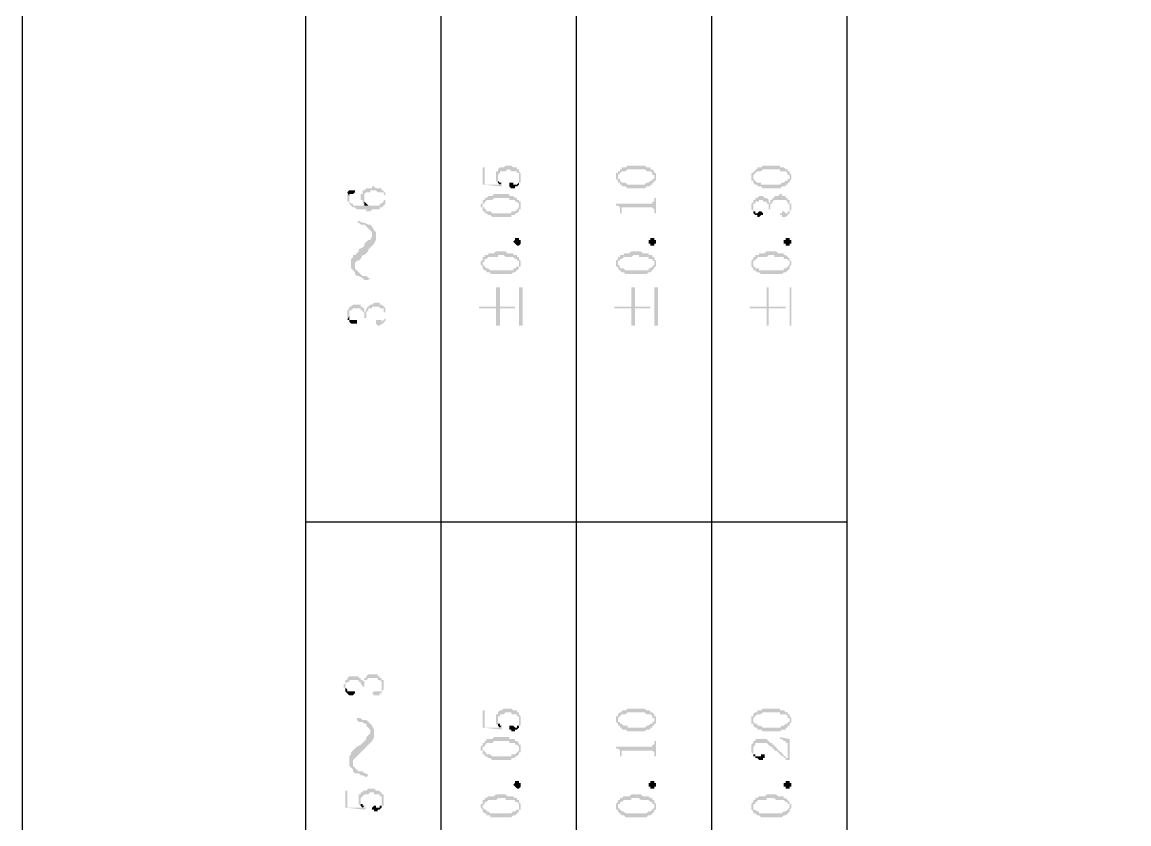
# Model space of a CAD drawing. Header units: inches. Extents: x 3613 to 8393, y -2205 to -794.
# Drawn here: x 7484.47 to 7510.67, y -1140.13 to -1121.14 of the extents above; entities that cross this region are included whole.
import ezdxf

# ---------------------------------------------------------------- set-up
doc = ezdxf.new("R2010")
doc.units = ezdxf.units.IN
doc.header["$MEASUREMENT"] = 0

msp = doc.modelspace()

# ---------------------------------------------------------------- hatches: boundary and pattern name
at = {"transparency": 33554559}
for points in [[(7495.373, -1124.582), (7495.373, -1124.988), (7495.824, -1125.033), (7495.824, -1124.988), (7495.824, -1124.943), (7495.779, -1124.988), (7495.418, -1124.988), (7495.418, -1124.582)], [(7495.688, -1124.762), (7495.688, -1124.852), (7495.688, -1124.898), (7495.688, -1124.898), (7495.734, -1124.943), (7495.734, -1124.807), (7495.734, -1124.762), (7495.734, -1124.762), (7495.779, -1124.717), (7495.779, -1124.672), (7495.914, -1124.672), (7495.959, -1124.627), (7496.004, -1124.627), (7496.05, -1124.672), (7496.185, -1124.672), (7496.185, -1124.717), (7496.23, -1124.717), (7496.23, -1124.762), (7496.23, -1124.807), (7496.23, -1124.943), (7496.275, -1124.943), (7496.275, -1124.898), (7496.275, -1124.807), (7496.275, -1124.762), (7496.275, -1124.717), (7496.23, -1124.672), (7496.23, -1124.627), (7496.185, -1124.627), (7496.185, -1124.582), (7496.095, -1124.582), (7496.05, -1124.537), (7495.914, -1124.537), (7495.869, -1124.582), (7495.779, -1124.582), (7495.734, -1124.627), (7495.734, -1124.672), (7495.688, -1124.672), (7495.688, -1124.717)], [(7498.532, -1124.807), (7498.532, -1124.852), (7498.532, -1124.852), (7498.577, -1124.898), (7498.577, -1124.943), (7498.577, -1124.807), (7498.577, -1124.762), (7498.577, -1124.762), (7498.622, -1124.717), (7498.622, -1124.717), (7498.667, -1124.672), (7498.757, -1124.672), (7498.803, -1124.627), (7499.209, -1124.627), (7499.254, -1124.672), (7499.344, -1124.672), (7499.389, -1124.717), (7499.389, -1124.762), (7499.434, -1124.762), (7499.434, -1124.807), (7499.434, -1124.672), (7499.434, -1124.672), (7499.389, -1124.627), (7499.344, -1124.627), (7499.344, -1124.582), (7499.254, -1124.582), (7499.209, -1124.537), (7498.803, -1124.537), (7498.757, -1124.582), (7498.667, -1124.582), (7498.667, -1124.627), (7498.622, -1124.627), (7498.622, -1124.672), (7498.577, -1124.672), (7498.577, -1124.717), (7498.532, -1124.717), (7498.532, -1124.762), (7498.532, -1124.762)], [(7501.736, -1124.807), (7501.736, -1124.852), (7501.736, -1124.898), (7501.781, -1124.898), (7501.781, -1124.943), (7501.781, -1124.807), (7501.781, -1124.762), (7501.781, -1124.762), (7501.826, -1124.717), (7501.826, -1124.717), (7501.872, -1124.672), (7501.962, -1124.672), (7502.007, -1124.627), (7502.413, -1124.627), (7502.413, -1124.672), (7502.549, -1124.672), (7502.594, -1124.717), (7502.594, -1124.762), (7502.639, -1124.762), (7502.639, -1124.807), (7502.639, -1124.672), (7502.594, -1124.672), (7502.594, -1124.627), (7502.549, -1124.627), (7502.503, -1124.582), (7502.413, -1124.582), (7502.413, -1124.537), (7502.007, -1124.537), (7501.962, -1124.582), (7501.872, -1124.582), (7501.872, -1124.627), (7501.826, -1124.627), (7501.826, -1124.672), (7501.781, -1124.672), (7501.781, -1124.717), (7501.736, -1124.717), (7501.736, -1124.762), (7501.736, -1124.762)], [(7495.734, -1124.943), (7495.734, -1124.943), (7495.779, -1124.988), (7495.779, -1124.988), (7495.824, -1124.943), (7495.779, -1124.943), (7495.734, -1124.898), (7495.734, -1124.852), (7495.734, -1124.807)], [(7496.004, -1124.988), (7496.004, -1125.033), (7496.004, -1125.033), (7496.05, -1125.078), (7496.14, -1125.078), (7496.14, -1125.033), (7496.185, -1125.033), (7496.23, -1124.988), (7496.23, -1124.807), (7496.23, -1124.898), (7496.23, -1124.943), (7496.23, -1124.943), (7496.185, -1124.988), (7496.095, -1124.988), (7496.095, -1124.943), (7496.004, -1124.943)], [(7498.577, -1124.943), (7498.622, -1124.943), (7498.622, -1124.988), (7498.667, -1124.988), (7498.667, -1125.033), (7498.757, -1125.033), (7498.803, -1125.078), (7499.209, -1125.078), (7499.254, -1125.033), (7499.344, -1125.033), (7499.344, -1124.988), (7499.389, -1124.988), (7499.389, -1124.943), (7499.434, -1124.943), (7499.434, -1124.898), (7499.48, -1124.898), (7499.48, -1124.852), (7499.48, -1124.807), (7499.48, -1124.762), (7499.48, -1124.717), (7499.434, -1124.717), (7499.434, -1124.672), (7499.434, -1124.807), (7499.434, -1124.852), (7499.389, -1124.852), (7499.389, -1124.898), (7499.344, -1124.898), (7499.299, -1124.943), (7499.254, -1124.943), (7499.209, -1124.988), (7498.803, -1124.988), (7498.757, -1124.943), (7498.667, -1124.943), (7498.622, -1124.898), (7498.622, -1124.852), (7498.577, -1124.852), (7498.577, -1124.807), (7498.577, -1124.807)], [(7501.781, -1124.943), (7501.781, -1124.943), (7501.826, -1124.988), (7501.872, -1124.988), (7501.872, -1125.033), (7501.962, -1125.033), (7502.007, -1125.078), (7502.413, -1125.078), (7502.458, -1125.033), (7502.549, -1125.033), (7502.549, -1124.988), (7502.594, -1124.988), (7502.594, -1124.943), (7502.639, -1124.943), (7502.639, -1124.898), (7502.639, -1124.898), (7502.684, -1124.852), (7502.684, -1124.807), (7502.684, -1124.762), (7502.684, -1124.762), (7502.639, -1124.717), (7502.639, -1124.672), (7502.639, -1124.807), (7502.639, -1124.852), (7502.594, -1124.852), (7502.594, -1124.898), (7502.549, -1124.898), (7502.503, -1124.943), (7502.458, -1124.943), (7502.413, -1124.988), (7501.962, -1124.988), (7501.962, -1124.943), (7501.872, -1124.943), (7501.826, -1124.898), (7501.826, -1124.898), (7501.781, -1124.852), (7501.781, -1124.807), (7501.781, -1124.807)], [(7492.168, -1125.168), (7492.213, -1125.259), (7492.213, -1125.214), (7492.304, -1125.214), (7492.349, -1125.168), (7492.349, -1125.123), (7492.213, -1125.123)], [(7492.168, -1125.259), (7492.168, -1125.304), (7492.168, -1125.349), (7492.168, -1125.394), (7492.213, -1125.394), (7492.213, -1125.439), (7492.213, -1125.439), (7492.258, -1125.484), (7492.258, -1125.484), (7492.304, -1125.529), (7492.349, -1125.529), (7492.394, -1125.575), (7492.619, -1125.575), (7492.619, -1125.62), (7492.71, -1125.62), (7492.755, -1125.575), (7492.935, -1125.575), (7492.935, -1125.529), (7492.981, -1125.529), (7493.026, -1125.484), (7493.026, -1125.484), (7493.071, -1125.439), (7493.071, -1125.304), (7493.071, -1125.349), (7493.026, -1125.349), (7493.026, -1125.394), (7493.026, -1125.394), (7492.981, -1125.439), (7492.935, -1125.439), (7492.935, -1125.484), (7492.304, -1125.484), (7492.304, -1125.439), (7492.258, -1125.439), (7492.213, -1125.394), (7492.213, -1125.349), (7492.213, -1125.259), (7492.168, -1125.168)], [(7492.484, -1125.304), (7492.484, -1125.349), (7492.529, -1125.349), (7492.529, -1125.394), (7492.529, -1125.439), (7492.574, -1125.439), (7492.574, -1125.259), (7492.574, -1125.214), (7492.574, -1125.214), (7492.619, -1125.168), (7492.71, -1125.168), (7492.71, -1125.123), (7492.845, -1125.123), (7492.89, -1125.168), (7493.026, -1125.168), (7493.026, -1125.214), (7493.026, -1125.214), (7493.071, -1125.259), (7493.071, -1125.439), (7493.071, -1125.394), (7493.071, -1125.349), (7493.071, -1125.304), (7493.071, -1125.259), (7493.071, -1125.214), (7493.071, -1125.168), (7493.026, -1125.168), (7493.026, -1125.123), (7492.981, -1125.123), (7492.981, -1125.078), (7492.845, -1125.078), (7492.8, -1125.033), (7492.755, -1125.033), (7492.755, -1125.078), (7492.619, -1125.078), (7492.574, -1125.123), (7492.529, -1125.123), (7492.529, -1125.168), (7492.529, -1125.214), (7492.484, -1125.214), (7492.484, -1125.259)], [(7492.574, -1125.439), (7492.574, -1125.484), (7492.665, -1125.484), (7492.619, -1125.439), (7492.619, -1125.439), (7492.574, -1125.394), (7492.574, -1125.304), (7492.574, -1125.304)], [(7495.327, -1125.484), (7495.327, -1125.529), (7495.373, -1125.529), (7495.373, -1125.575), (7495.373, -1125.62), (7495.373, -1125.484), (7495.373, -1125.439), (7495.418, -1125.439), (7495.418, -1125.394), (7495.463, -1125.394), (7495.463, -1125.349), (7495.598, -1125.349), (7495.643, -1125.304), (7496.004, -1125.304), (7496.004, -1125.349), (7496.14, -1125.349), (7496.14, -1125.394), (7496.185, -1125.394), (7496.23, -1125.439), (7496.23, -1125.484), (7496.23, -1125.349), (7496.185, -1125.349), (7496.185, -1125.304), (7496.14, -1125.304), (7496.095, -1125.259), (7496.004, -1125.259), (7496.004, -1125.214), (7495.643, -1125.214), (7495.598, -1125.259), (7495.508, -1125.259), (7495.463, -1125.304), (7495.418, -1125.304), (7495.418, -1125.349), (7495.373, -1125.349), (7495.373, -1125.394), (7495.373, -1125.439), (7495.327, -1125.439)], [(7495.373, -1125.62), (7495.418, -1125.62), (7495.418, -1125.665), (7495.463, -1125.665), (7495.508, -1125.71), (7495.553, -1125.71), (7495.598, -1125.755), (7496.05, -1125.755), (7496.05, -1125.71), (7496.14, -1125.71), (7496.14, -1125.665), (7496.185, -1125.665), (7496.23, -1125.62), (7496.23, -1125.575), (7496.275, -1125.575), (7496.275, -1125.529), (7496.275, -1125.484), (7496.275, -1125.439), (7496.275, -1125.394), (7496.23, -1125.394), (7496.23, -1125.349), (7496.23, -1125.529), (7496.23, -1125.529), (7496.185, -1125.575), (7496.185, -1125.575), (7496.14, -1125.62), (7496.05, -1125.62), (7496.05, -1125.665), (7495.598, -1125.665), (7495.553, -1125.62), (7495.463, -1125.62), (7495.463, -1125.575), (7495.418, -1125.575), (7495.418, -1125.529), (7495.373, -1125.529), (7495.373, -1125.484)], [(7498.532, -1125.439), (7498.532, -1125.484), (7498.577, -1125.484), (7498.622, -1125.529), (7498.622, -1125.62), (7498.622, -1125.665), (7498.667, -1125.665), (7498.667, -1125.575), (7498.667, -1125.529), (7499.389, -1125.529), (7499.434, -1125.575), (7499.434, -1125.665), (7499.48, -1125.665), (7499.48, -1125.304), (7499.434, -1125.304), (7499.434, -1125.349), (7499.434, -1125.394), (7499.389, -1125.394), (7499.389, -1125.439), (7499.344, -1125.439)], [(7501.736, -1125.484), (7501.736, -1125.529), (7501.736, -1125.575), (7501.736, -1125.575), (7501.781, -1125.62), (7501.781, -1125.529), (7501.781, -1125.484), (7501.781, -1125.439), (7501.826, -1125.439), (7501.826, -1125.394), (7501.917, -1125.394), (7501.917, -1125.349), (7502.007, -1125.349), (7502.007, -1125.394), (7502.097, -1125.394), (7502.097, -1125.439), (7502.142, -1125.439), (7502.142, -1125.529), (7502.142, -1125.575), (7502.187, -1125.575), (7502.187, -1125.529), (7502.187, -1125.439), (7502.233, -1125.439), (7502.233, -1125.394), (7502.233, -1125.394), (7502.278, -1125.349), (7502.549, -1125.349), (7502.594, -1125.394), (7502.594, -1125.439), (7502.639, -1125.439), (7502.639, -1125.484), (7502.639, -1125.529), (7502.639, -1125.349), (7502.594, -1125.349), (7502.594, -1125.304), (7502.549, -1125.304), (7502.549, -1125.259), (7502.458, -1125.259), (7502.458, -1125.214), (7502.413, -1125.214), (7502.368, -1125.259), (7502.278, -1125.259), (7502.278, -1125.304), (7502.233, -1125.304), (7502.233, -1125.349), (7502.187, -1125.349), (7502.187, -1125.394), (7502.187, -1125.439), (7502.142, -1125.394), (7502.142, -1125.349), (7502.142, -1125.349), (7502.097, -1125.304), (7502.052, -1125.304), (7502.007, -1125.259), (7501.917, -1125.259), (7501.872, -1125.304), (7501.826, -1125.304), (7501.826, -1125.349), (7501.781, -1125.349), (7501.781, -1125.394), (7501.781, -1125.394), (7501.736, -1125.439)], [(7502.413, -1125.71), (7502.458, -1125.71), (7502.458, -1125.755), (7502.549, -1125.755), (7502.594, -1125.71), (7502.594, -1125.71), (7502.639, -1125.665), (7502.639, -1125.62), (7502.639, -1125.62), (7502.684, -1125.575), (7502.684, -1125.529), (7502.684, -1125.484), (7502.684, -1125.439), (7502.639, -1125.439), (7502.639, -1125.349), (7502.639, -1125.529), (7502.639, -1125.575), (7502.639, -1125.62), (7502.594, -1125.62), (7502.594, -1125.665), (7502.549, -1125.665), (7502.503, -1125.62), (7502.458, -1125.62), (7502.458, -1125.665), (7502.413, -1125.665)], [(7501.781, -1125.62), (7501.781, -1125.665), (7501.781, -1125.665), (7501.826, -1125.71), (7501.872, -1125.71), (7501.872, -1125.755), (7501.917, -1125.755), (7501.962, -1125.71), (7502.007, -1125.71), (7502.007, -1125.665), (7502.007, -1125.665), (7501.962, -1125.62), (7501.917, -1125.62), (7501.872, -1125.665), (7501.826, -1125.665), (7501.826, -1125.62), (7501.781, -1125.62), (7501.781, -1125.529), (7501.781, -1125.529)], [(7492.394, -1125.891), (7492.439, -1125.891), (7492.484, -1125.936), (7492.574, -1125.936), (7492.619, -1125.981), (7492.665, -1126.026), (7492.665, -1126.026), (7492.71, -1126.071), (7492.755, -1126.116), (7492.755, -1126.432), (7492.755, -1126.432), (7492.8, -1126.387), (7492.845, -1126.297), (7492.845, -1126.116), (7492.8, -1126.071), (7492.755, -1125.981), (7492.755, -1125.981), (7492.71, -1125.936), (7492.665, -1125.936), (7492.574, -1125.891), (7492.529, -1125.891), (7492.439, -1125.845)], [(7492.258, -1126.883), (7492.258, -1126.974), (7492.304, -1127.019), (7492.349, -1127.064), (7492.349, -1126.838), (7492.394, -1126.793), (7492.439, -1126.793), (7492.484, -1126.748), (7492.529, -1126.658), (7492.574, -1126.658), (7492.619, -1126.613), (7492.665, -1126.568), (7492.665, -1126.522), (7492.71, -1126.477), (7492.755, -1126.432), (7492.755, -1126.161), (7492.755, -1126.206), (7492.71, -1126.297), (7492.665, -1126.297), (7492.619, -1126.342), (7492.574, -1126.387), (7492.574, -1126.432), (7492.529, -1126.477), (7492.439, -1126.522), (7492.439, -1126.568), (7492.394, -1126.613), (7492.349, -1126.658), (7492.304, -1126.658), (7492.304, -1126.703), (7492.258, -1126.748), (7492.258, -1126.838)], [(7496.275, -1126.342), (7496.275, -1126.387), (7496.275, -1126.387), (7496.23, -1126.432), (7496.185, -1126.432), (7496.14, -1126.387), (7496.14, -1126.387), (7496.095, -1126.342), (7496.095, -1126.342), (7496.14, -1126.297), (7496.14, -1126.252), (7496.23, -1126.252), (7496.23, -1126.297), (7496.275, -1126.297), (7496.275, -1126.342)], [(7499.48, -1126.342), (7499.48, -1126.387), (7499.434, -1126.387), (7499.434, -1126.432), (7499.344, -1126.432), (7499.344, -1126.387), (7499.299, -1126.387), (7499.299, -1126.342), (7499.299, -1126.297), (7499.344, -1126.297), (7499.344, -1126.252), (7499.434, -1126.252), (7499.434, -1126.297), (7499.48, -1126.297), (7499.48, -1126.342)], [(7502.684, -1126.342), (7502.684, -1126.387), (7502.639, -1126.387), (7502.639, -1126.432), (7502.549, -1126.432), (7502.549, -1126.387), (7502.503, -1126.387), (7502.503, -1126.342), (7502.503, -1126.297), (7502.549, -1126.297), (7502.549, -1126.252), (7502.639, -1126.252), (7502.639, -1126.297), (7502.684, -1126.297), (7502.684, -1126.342)], [(7495.327, -1126.838), (7495.327, -1126.883), (7495.327, -1126.883), (7495.373, -1126.929), (7495.373, -1126.974), (7495.373, -1126.838), (7495.373, -1126.838), (7495.418, -1126.793), (7495.418, -1126.748), (7495.463, -1126.748), (7495.508, -1126.703), (7495.734, -1126.703), (7495.734, -1126.658), (7495.869, -1126.658), (7495.914, -1126.703), (7496.095, -1126.703), (7496.14, -1126.748), (7496.185, -1126.748), (7496.185, -1126.793), (7496.23, -1126.793), (7496.23, -1126.838), (7496.23, -1126.703), (7496.185, -1126.703), (7496.185, -1126.658), (7496.095, -1126.658), (7496.095, -1126.613), (7495.959, -1126.613), (7495.914, -1126.568), (7495.688, -1126.568), (7495.643, -1126.613), (7495.508, -1126.613), (7495.508, -1126.658), (7495.418, -1126.658), (7495.418, -1126.703), (7495.373, -1126.703), (7495.373, -1126.748), (7495.373, -1126.793), (7495.327, -1126.793)], [(7495.373, -1126.974), (7495.418, -1127.019), (7495.463, -1127.019), (7495.463, -1127.064), (7495.553, -1127.064), (7495.553, -1127.109), (7496.05, -1127.109), (7496.095, -1127.064), (7496.14, -1127.064), (7496.185, -1127.019), (7496.185, -1127.019), (7496.23, -1126.974), (7496.23, -1126.929), (7496.275, -1126.929), (7496.275, -1126.883), (7496.275, -1126.838), (7496.275, -1126.793), (7496.275, -1126.793), (7496.23, -1126.748), (7496.23, -1126.883), (7496.23, -1126.929), (7496.185, -1126.929), (7496.14, -1126.974), (7496.095, -1126.974), (7496.095, -1127.019), (7495.553, -1127.019), (7495.508, -1126.974), (7495.463, -1126.974), (7495.418, -1126.929), (7495.418, -1126.929), (7495.373, -1126.883), (7495.373, -1126.838)], [(7498.532, -1126.838), (7498.532, -1126.883), (7498.532, -1126.929), (7498.577, -1126.929), (7498.577, -1126.974), (7498.577, -1126.838), (7498.577, -1126.793), (7498.622, -1126.793), (7498.622, -1126.748), (7498.667, -1126.748), (7498.712, -1126.703), (7498.893, -1126.703), (7498.938, -1126.658), (7499.073, -1126.658), (7499.073, -1126.703), (7499.299, -1126.703), (7499.299, -1126.748), (7499.389, -1126.748), (7499.389, -1126.793), (7499.434, -1126.793), (7499.434, -1126.838), (7499.434, -1126.703), (7499.389, -1126.703), (7499.389, -1126.658), (7499.299, -1126.658), (7499.299, -1126.613), (7499.164, -1126.613), (7499.118, -1126.568), (7498.893, -1126.568), (7498.848, -1126.613), (7498.712, -1126.613), (7498.712, -1126.658), (7498.622, -1126.658), (7498.622, -1126.703), (7498.577, -1126.703), (7498.577, -1126.748), (7498.577, -1126.748), (7498.532, -1126.793)], [(7498.577, -1126.974), (7498.622, -1127.019), (7498.622, -1127.019), (7498.667, -1127.064), (7498.712, -1127.064), (7498.757, -1127.109), (7499.254, -1127.109), (7499.299, -1127.064), (7499.344, -1127.064), (7499.389, -1127.019), (7499.389, -1127.019), (7499.434, -1126.974), (7499.434, -1126.929), (7499.48, -1126.929), (7499.48, -1126.883), (7499.48, -1126.838), (7499.48, -1126.793), (7499.48, -1126.793), (7499.434, -1126.748), (7499.434, -1126.883), (7499.434, -1126.883), (7499.389, -1126.929), (7499.389, -1126.929), (7499.344, -1126.974), (7499.299, -1126.974), (7499.299, -1127.019), (7498.757, -1127.019), (7498.712, -1126.974), (7498.622, -1126.974), (7498.622, -1126.929), (7498.622, -1126.929), (7498.577, -1126.883), (7498.577, -1126.838)], [(7501.736, -1126.838), (7501.736, -1126.883), (7501.736, -1126.929), (7501.736, -1126.929), (7501.781, -1126.974), (7501.781, -1126.838), (7501.781, -1126.793), (7501.826, -1126.793), (7501.826, -1126.748), (7501.872, -1126.748), (7501.872, -1126.703), (7502.097, -1126.703), (7502.142, -1126.658), (7502.278, -1126.658), (7502.278, -1126.703), (7502.503, -1126.703), (7502.503, -1126.748), (7502.594, -1126.748), (7502.594, -1126.793), (7502.639, -1126.793), (7502.639, -1126.838), (7502.639, -1126.748), (7502.594, -1126.703), (7502.594, -1126.703), (7502.549, -1126.658), (7502.503, -1126.658), (7502.503, -1126.613), (7502.368, -1126.613), (7502.323, -1126.568), (7502.097, -1126.568), (7502.052, -1126.613), (7501.917, -1126.613), (7501.917, -1126.658), (7501.826, -1126.658), (7501.826, -1126.703), (7501.781, -1126.703), (7501.781, -1126.748), (7501.781, -1126.748), (7501.736, -1126.793)], [(7501.781, -1126.974), (7501.781, -1127.019), (7501.826, -1127.019), (7501.872, -1127.064), (7501.917, -1127.064), (7501.962, -1127.109), (7502.458, -1127.109), (7502.503, -1127.064), (7502.549, -1127.064), (7502.594, -1127.019), (7502.594, -1127.019), (7502.639, -1126.974), (7502.639, -1126.929), (7502.639, -1126.929), (7502.684, -1126.883), (7502.684, -1126.838), (7502.684, -1126.793), (7502.639, -1126.793), (7502.639, -1126.748), (7502.639, -1126.883), (7502.639, -1126.883), (7502.594, -1126.929), (7502.594, -1126.929), (7502.549, -1126.974), (7502.503, -1126.974), (7502.503, -1127.019), (7501.917, -1127.019), (7501.917, -1126.974), (7501.826, -1126.974), (7501.826, -1126.929), (7501.781, -1126.929), (7501.781, -1126.883), (7501.781, -1126.838)], [(7492.349, -1127.064), (7492.349, -1127.109), (7492.394, -1127.154), (7492.439, -1127.154), (7492.529, -1127.199), (7492.574, -1127.244), (7492.665, -1127.244), (7492.71, -1127.199), (7492.665, -1127.199), (7492.619, -1127.154), (7492.529, -1127.154), (7492.484, -1127.109), (7492.439, -1127.064), (7492.439, -1127.064), (7492.394, -1127.019), (7492.349, -1126.974), (7492.349, -1126.929)], [(7495.282, -1127.876), (7495.282, -1127.921), (7495.688, -1127.921), (7495.688, -1128.328), (7495.779, -1128.328), (7495.779, -1127.921), (7496.14, -1127.921), (7496.14, -1127.876), (7495.779, -1127.876), (7495.779, -1127.425), (7495.688, -1127.425), (7495.688, -1127.876)], [(7496.32, -1128.328), (7496.32, -1127.425), (7496.23, -1127.425), (7496.23, -1128.328)], [(7498.487, -1127.876), (7498.487, -1127.921), (7498.893, -1127.921), (7498.893, -1128.328), (7498.983, -1128.328), (7498.983, -1127.921), (7499.344, -1127.921), (7499.344, -1127.876), (7498.983, -1127.876), (7498.983, -1127.425), (7498.893, -1127.425), (7498.893, -1127.876)], [(7499.525, -1128.328), (7499.525, -1127.425), (7499.434, -1127.425), (7499.434, -1128.328)], [(7501.691, -1127.876), (7501.691, -1127.921), (7502.097, -1127.921), (7502.097, -1128.328), (7502.142, -1128.328), (7502.142, -1127.921), (7502.549, -1127.921), (7502.549, -1127.876), (7502.142, -1127.876), (7502.142, -1127.425), (7502.097, -1127.425), (7502.097, -1127.876)], [(7502.684, -1128.328), (7502.684, -1127.425), (7502.639, -1127.425), (7502.639, -1128.328)], [(7492.168, -1128.057), (7492.168, -1128.147), (7492.168, -1128.192), (7492.213, -1128.102), (7492.213, -1128.057), (7492.213, -1128.012), (7492.213, -1127.967), (7492.258, -1127.967), (7492.304, -1127.921), (7492.484, -1127.921), (7492.484, -1127.967), (7492.529, -1127.967), (7492.529, -1128.012), (7492.574, -1128.012), (7492.574, -1128.057), (7492.574, -1128.147), (7492.619, -1128.147), (7492.619, -1128.057), (7492.619, -1128.012), (7492.619, -1128.012), (7492.665, -1127.967), (7492.665, -1127.921), (7492.755, -1127.921), (7492.755, -1127.876), (7492.935, -1127.876), (7492.935, -1127.921), (7493.026, -1127.921), (7493.026, -1127.967), (7493.026, -1128.012), (7493.071, -1128.012), (7493.071, -1128.102), (7493.071, -1127.921), (7493.071, -1127.921), (7493.026, -1127.876), (7493.026, -1127.876), (7492.981, -1127.831), (7492.935, -1127.831), (7492.935, -1127.786), (7492.8, -1127.786), (7492.755, -1127.831), (7492.71, -1127.831), (7492.665, -1127.876), (7492.665, -1127.876), (7492.619, -1127.921), (7492.619, -1127.967), (7492.574, -1128.012), (7492.574, -1127.967), (7492.574, -1127.921), (7492.529, -1127.921), (7492.529, -1127.876), (7492.484, -1127.876), (7492.484, -1127.831), (7492.304, -1127.831), (7492.258, -1127.876), (7492.213, -1127.876), (7492.213, -1127.921), (7492.213, -1127.921), (7492.168, -1127.967)], [(7492.845, -1128.237), (7492.845, -1128.283), (7492.845, -1128.283), (7492.89, -1128.328), (7492.935, -1128.328), (7492.981, -1128.283), (7493.026, -1128.283), (7493.026, -1128.237), (7493.071, -1128.237), (7493.071, -1128.192), (7493.071, -1128.147), (7493.071, -1128.057), (7493.071, -1128.012), (7493.071, -1127.967), (7493.071, -1127.921), (7493.071, -1128.102), (7493.071, -1128.147), (7493.026, -1128.192), (7493.026, -1128.192), (7492.981, -1128.237), (7492.981, -1128.192), (7492.845, -1128.192)], [(7492.168, -1128.192), (7492.213, -1128.192), (7492.213, -1128.237), (7492.213, -1128.237), (7492.258, -1128.283), (7492.394, -1128.283), (7492.394, -1128.237), (7492.394, -1128.192), (7492.213, -1128.192), (7492.213, -1128.147), (7492.213, -1128.102), (7492.213, -1128.102)], [(7492.078, -1136.858), (7492.078, -1136.903), (7492.123, -1136.903), (7492.123, -1136.948), (7492.123, -1136.858), (7492.123, -1136.813), (7492.168, -1136.767), (7492.213, -1136.767), (7492.213, -1136.722), (7492.439, -1136.722), (7492.439, -1136.767), (7492.484, -1136.767), (7492.484, -1136.813), (7492.484, -1136.813), (7492.529, -1136.858), (7492.529, -1136.903), (7492.529, -1136.903), (7492.574, -1136.858), (7492.574, -1136.813), (7492.574, -1136.767), (7492.574, -1136.722), (7492.619, -1136.722), (7492.665, -1136.677), (7492.89, -1136.677), (7492.89, -1136.722), (7492.935, -1136.722), (7492.981, -1136.767), (7492.981, -1136.858), (7492.981, -1136.677), (7492.935, -1136.677), (7492.935, -1136.632), (7492.89, -1136.632), (7492.89, -1136.587), (7492.665, -1136.587), (7492.619, -1136.632), (7492.619, -1136.677), (7492.574, -1136.677), (7492.574, -1136.722), (7492.574, -1136.722), (7492.529, -1136.767), (7492.529, -1136.722), (7492.484, -1136.722), (7492.484, -1136.677), (7492.439, -1136.677), (7492.439, -1136.632), (7492.213, -1136.632), (7492.168, -1136.677), (7492.168, -1136.722), (7492.123, -1136.722), (7492.123, -1136.767), (7492.123, -1136.813), (7492.078, -1136.813)], [(7492.123, -1136.948), (7492.123, -1136.993), (7492.123, -1136.993), (7492.168, -1137.038), (7492.168, -1137.038), (7492.213, -1137.083), (7492.304, -1137.083), (7492.349, -1137.038), (7492.349, -1136.993), (7492.168, -1136.993), (7492.168, -1136.948), (7492.168, -1136.948), (7492.123, -1136.903), (7492.123, -1136.858)], [(7492.755, -1137.038), (7492.755, -1137.038), (7492.8, -1137.083), (7492.935, -1137.083), (7492.935, -1137.038), (7492.981, -1137.038), (7492.981, -1136.993), (7493.026, -1136.948), (7493.026, -1136.903), (7493.026, -1136.858), (7493.026, -1136.767), (7493.026, -1136.722), (7492.981, -1136.722), (7492.981, -1136.903), (7492.981, -1136.948), (7492.981, -1136.993), (7492.8, -1136.993)], [(7495.373, -1137.444), (7495.373, -1137.851), (7495.824, -1137.896), (7495.824, -1137.851), (7495.824, -1137.805), (7495.779, -1137.851), (7495.418, -1137.851), (7495.418, -1137.444)], [(7495.688, -1137.625), (7495.688, -1137.715), (7495.688, -1137.76), (7495.688, -1137.76), (7495.734, -1137.805), (7495.734, -1137.67), (7495.734, -1137.58), (7495.779, -1137.58), (7495.779, -1137.535), (7495.869, -1137.535), (7495.914, -1137.489), (7496.05, -1137.489), (7496.05, -1137.535), (7496.185, -1137.535), (7496.185, -1137.58), (7496.23, -1137.58), (7496.23, -1137.625), (7496.23, -1137.67), (7496.23, -1137.805), (7496.275, -1137.805), (7496.275, -1137.76), (7496.275, -1137.67), (7496.275, -1137.625), (7496.275, -1137.58), (7496.23, -1137.535), (7496.23, -1137.489), (7496.185, -1137.489), (7496.185, -1137.444), (7496.095, -1137.444), (7496.05, -1137.399), (7495.869, -1137.399), (7495.824, -1137.444), (7495.779, -1137.444), (7495.734, -1137.489), (7495.734, -1137.535), (7495.688, -1137.535), (7495.688, -1137.58)], [(7498.532, -1137.67), (7498.532, -1137.715), (7498.532, -1137.715), (7498.577, -1137.76), (7498.577, -1137.805), (7498.577, -1137.67), (7498.577, -1137.625), (7498.577, -1137.625), (7498.622, -1137.58), (7498.622, -1137.58), (7498.667, -1137.535), (7498.757, -1137.535), (7498.803, -1137.489), (7499.209, -1137.489), (7499.254, -1137.535), (7499.344, -1137.535), (7499.389, -1137.58), (7499.389, -1137.625), (7499.434, -1137.625), (7499.434, -1137.67), (7499.434, -1137.535), (7499.434, -1137.535), (7499.389, -1137.489), (7499.344, -1137.489), (7499.344, -1137.444), (7499.254, -1137.444), (7499.209, -1137.399), (7498.803, -1137.399), (7498.757, -1137.444), (7498.667, -1137.444), (7498.667, -1137.489), (7498.622, -1137.489), (7498.577, -1137.535), (7498.577, -1137.58), (7498.532, -1137.58), (7498.532, -1137.625), (7498.532, -1137.625)], [(7501.736, -1137.67), (7501.736, -1137.715), (7501.736, -1137.76), (7501.781, -1137.76), (7501.781, -1137.805), (7501.781, -1137.67), (7501.781, -1137.625), (7501.781, -1137.625), (7501.826, -1137.58), (7501.826, -1137.58), (7501.872, -1137.535), (7501.962, -1137.535), (7502.007, -1137.489), (7502.413, -1137.489), (7502.413, -1137.535), (7502.549, -1137.535), (7502.594, -1137.58), (7502.594, -1137.625), (7502.639, -1137.625), (7502.639, -1137.67), (7502.639, -1137.535), (7502.594, -1137.535), (7502.594, -1137.489), (7502.549, -1137.489), (7502.503, -1137.444), (7502.413, -1137.444), (7502.413, -1137.399), (7502.007, -1137.399), (7501.962, -1137.444), (7501.872, -1137.444), (7501.872, -1137.489), (7501.826, -1137.489), (7501.781, -1137.535), (7501.781, -1137.58), (7501.736, -1137.58), (7501.736, -1137.625), (7501.736, -1137.625)], [(7492.394, -1137.67), (7492.394, -1137.67), (7492.439, -1137.715), (7492.529, -1137.715), (7492.574, -1137.76), (7492.619, -1137.76), (7492.619, -1137.805), (7492.665, -1137.851), (7492.71, -1137.896), (7492.71, -1138.212), (7492.71, -1138.212), (7492.755, -1138.166), (7492.8, -1138.076), (7492.8, -1137.896), (7492.755, -1137.805), (7492.71, -1137.76), (7492.71, -1137.76), (7492.665, -1137.715), (7492.619, -1137.67), (7492.529, -1137.67), (7492.484, -1137.625), (7492.394, -1137.625)], [(7495.734, -1137.805), (7495.734, -1137.805), (7495.779, -1137.851), (7495.779, -1137.851), (7495.824, -1137.805), (7495.779, -1137.805), (7495.779, -1137.76), (7495.734, -1137.76), (7495.734, -1137.715), (7495.734, -1137.67)], [(7496.004, -1137.851), (7496.004, -1137.896), (7496.05, -1137.896), (7496.05, -1137.941), (7496.14, -1137.941), (7496.14, -1137.896), (7496.185, -1137.896), (7496.23, -1137.851), (7496.23, -1137.67), (7496.23, -1137.76), (7496.23, -1137.805), (7496.185, -1137.805), (7496.185, -1137.851), (7496.14, -1137.851), (7496.095, -1137.805), (7496.004, -1137.805)], [(7498.577, -1137.805), (7498.622, -1137.805), (7498.622, -1137.851), (7498.667, -1137.851), (7498.667, -1137.896), (7498.757, -1137.896), (7498.803, -1137.941), (7499.209, -1137.941), (7499.254, -1137.896), (7499.344, -1137.896), (7499.344, -1137.851), (7499.389, -1137.851), (7499.389, -1137.805), (7499.434, -1137.805), (7499.434, -1137.76), (7499.48, -1137.76), (7499.48, -1137.715), (7499.48, -1137.67), (7499.48, -1137.625), (7499.48, -1137.58), (7499.434, -1137.58), (7499.434, -1137.535), (7499.434, -1137.67), (7499.434, -1137.715), (7499.389, -1137.715), (7499.389, -1137.76), (7499.344, -1137.76), (7499.299, -1137.805), (7499.254, -1137.805), (7499.209, -1137.851), (7498.803, -1137.851), (7498.803, -1137.805), (7498.712, -1137.805), (7498.667, -1137.76), (7498.622, -1137.76), (7498.622, -1137.715), (7498.577, -1137.715), (7498.577, -1137.67), (7498.577, -1137.67)], [(7501.781, -1137.805), (7501.781, -1137.805), (7501.826, -1137.851), (7501.872, -1137.851), (7501.872, -1137.896), (7501.962, -1137.896), (7502.007, -1137.941), (7502.413, -1137.941), (7502.458, -1137.896), (7502.549, -1137.896), (7502.549, -1137.851), (7502.594, -1137.851), (7502.594, -1137.805), (7502.639, -1137.805), (7502.639, -1137.76), (7502.639, -1137.76), (7502.684, -1137.715), (7502.684, -1137.67), (7502.684, -1137.625), (7502.684, -1137.625), (7502.639, -1137.58), (7502.639, -1137.535), (7502.639, -1137.67), (7502.639, -1137.715), (7502.594, -1137.715), (7502.594, -1137.76), (7502.549, -1137.76), (7502.503, -1137.805), (7502.458, -1137.805), (7502.413, -1137.851), (7502.007, -1137.851), (7501.962, -1137.805), (7501.872, -1137.805), (7501.872, -1137.76), (7501.826, -1137.76), (7501.781, -1137.715), (7501.781, -1137.67), (7501.781, -1137.67)], [(7492.213, -1138.663), (7492.213, -1138.753), (7492.258, -1138.798), (7492.304, -1138.843), (7492.304, -1138.618), (7492.349, -1138.573), (7492.394, -1138.528), (7492.439, -1138.482), (7492.484, -1138.437), (7492.529, -1138.392), (7492.574, -1138.347), (7492.619, -1138.302), (7492.619, -1138.302), (7492.665, -1138.257), (7492.71, -1138.212), (7492.71, -1137.941), (7492.71, -1137.986), (7492.665, -1138.031), (7492.619, -1138.076), (7492.619, -1138.121), (7492.574, -1138.166), (7492.529, -1138.212), (7492.484, -1138.257), (7492.394, -1138.302), (7492.394, -1138.302), (7492.349, -1138.347), (7492.304, -1138.392), (7492.258, -1138.437), (7492.258, -1138.482), (7492.213, -1138.528), (7492.213, -1138.573)], [(7495.327, -1138.347), (7495.327, -1138.392), (7495.373, -1138.392), (7495.373, -1138.437), (7495.373, -1138.482), (7495.373, -1138.347), (7495.373, -1138.302), (7495.418, -1138.302), (7495.418, -1138.257), (7495.463, -1138.257), (7495.463, -1138.212), (7495.598, -1138.212), (7495.643, -1138.166), (7496.004, -1138.166), (7496.004, -1138.212), (7496.14, -1138.212), (7496.14, -1138.257), (7496.185, -1138.257), (7496.23, -1138.302), (7496.23, -1138.347), (7496.23, -1138.212), (7496.23, -1138.212), (7496.185, -1138.166), (7496.14, -1138.166), (7496.14, -1138.121), (7496.004, -1138.121), (7496.004, -1138.076), (7495.643, -1138.076), (7495.598, -1138.121), (7495.463, -1138.121), (7495.463, -1138.166), (7495.418, -1138.166), (7495.418, -1138.212), (7495.373, -1138.212), (7495.373, -1138.257), (7495.373, -1138.257), (7495.327, -1138.302)], [(7495.373, -1138.482), (7495.418, -1138.482), (7495.418, -1138.528), (7495.463, -1138.528), (7495.508, -1138.573), (7495.553, -1138.573), (7495.598, -1138.618), (7496.05, -1138.618), (7496.05, -1138.573), (7496.14, -1138.573), (7496.14, -1138.528), (7496.185, -1138.528), (7496.23, -1138.482), (7496.23, -1138.437), (7496.275, -1138.437), (7496.275, -1138.392), (7496.275, -1138.347), (7496.275, -1138.302), (7496.275, -1138.257), (7496.23, -1138.257), (7496.23, -1138.212), (7496.23, -1138.347), (7496.23, -1138.392), (7496.23, -1138.392), (7496.185, -1138.437), (7496.185, -1138.437), (7496.14, -1138.482), (7496.05, -1138.482), (7496.05, -1138.528), (7495.598, -1138.528), (7495.553, -1138.482), (7495.463, -1138.482), (7495.463, -1138.437), (7495.418, -1138.437), (7495.418, -1138.392), (7495.373, -1138.392), (7495.373, -1138.347)], [(7498.532, -1138.302), (7498.532, -1138.347), (7498.577, -1138.347), (7498.622, -1138.392), (7498.622, -1138.437), (7498.622, -1138.528), (7498.667, -1138.528), (7498.667, -1138.437), (7498.667, -1138.392), (7499.389, -1138.392), (7499.434, -1138.437), (7499.434, -1138.528), (7499.48, -1138.528), (7499.48, -1138.166), (7499.434, -1138.166), (7499.434, -1138.212), (7499.434, -1138.257), (7499.389, -1138.257), (7499.389, -1138.302), (7499.344, -1138.302)], [(7501.736, -1138.347), (7501.736, -1138.392), (7501.736, -1138.437), (7501.736, -1138.437), (7501.781, -1138.482), (7501.781, -1138.347), (7501.781, -1138.302), (7501.781, -1138.302), (7501.826, -1138.257), (7501.826, -1138.212), (7502.097, -1138.212), (7502.142, -1138.257), (7502.142, -1138.257), (7502.187, -1138.302), (7502.233, -1138.302), (7502.233, -1138.347), (7502.278, -1138.347), (7502.278, -1138.392), (7502.323, -1138.392), (7502.368, -1138.437), (7502.368, -1138.437), (7502.413, -1138.482), (7502.413, -1138.482), (7502.458, -1138.528), (7502.503, -1138.528), (7502.503, -1138.573), (7502.549, -1138.573), (7502.549, -1138.618), (7502.594, -1138.618), (7502.594, -1138.573), (7502.549, -1138.573), (7502.549, -1138.528), (7502.503, -1138.528), (7502.503, -1138.482), (7502.458, -1138.482), (7502.458, -1138.437), (7502.413, -1138.437), (7502.413, -1138.392), (7502.368, -1138.392), (7502.368, -1138.347), (7502.323, -1138.347), (7502.323, -1138.302), (7502.278, -1138.302), (7502.278, -1138.257), (7502.233, -1138.257), (7502.233, -1138.212), (7502.187, -1138.212), (7502.142, -1138.166), (7502.142, -1138.166), (7502.097, -1138.121), (7501.826, -1138.121), (7501.826, -1138.166), (7501.781, -1138.166), (7501.781, -1138.212), (7501.781, -1138.212), (7501.736, -1138.257), (7501.736, -1138.302), (7501.736, -1138.302)], [(7502.413, -1138.076), (7502.413, -1138.121), (7502.458, -1138.121), (7502.503, -1138.166), (7502.549, -1138.166), (7502.549, -1138.212), (7502.594, -1138.212), (7502.594, -1138.618), (7502.639, -1138.618), (7502.639, -1138.121)], [(7501.781, -1138.482), (7501.781, -1138.528), (7501.826, -1138.528), (7501.826, -1138.573), (7501.872, -1138.573), (7501.917, -1138.618), (7502.007, -1138.618), (7502.007, -1138.573), (7502.052, -1138.573), (7502.052, -1138.528), (7502.052, -1138.482), (7501.962, -1138.482), (7501.962, -1138.528), (7501.826, -1138.528), (7501.826, -1138.482), (7501.781, -1138.482), (7501.781, -1138.437), (7501.781, -1138.392), (7501.781, -1138.392)], [(7492.304, -1138.843), (7492.304, -1138.889), (7492.349, -1138.934), (7492.439, -1138.934), (7492.484, -1138.979), (7492.529, -1138.979), (7492.619, -1139.024), (7492.665, -1138.979), (7492.619, -1138.934), (7492.574, -1138.934), (7492.529, -1138.889), (7492.439, -1138.889), (7492.394, -1138.843), (7492.394, -1138.843), (7492.349, -1138.798), (7492.304, -1138.753), (7492.304, -1138.708)], [(7492.439, -1139.52), (7492.439, -1139.611), (7492.439, -1139.656), (7492.439, -1139.656), (7492.484, -1139.701), (7492.484, -1139.566), (7492.484, -1139.52), (7492.484, -1139.52), (7492.529, -1139.475), (7492.529, -1139.475), (7492.574, -1139.43), (7492.665, -1139.43), (7492.71, -1139.385), (7492.8, -1139.385), (7492.8, -1139.43), (7492.935, -1139.43), (7492.935, -1139.475), (7492.981, -1139.475), (7492.981, -1139.52), (7492.981, -1139.566), (7492.981, -1139.701), (7493.026, -1139.701), (7493.026, -1139.656), (7493.026, -1139.566), (7493.026, -1139.52), (7493.026, -1139.43), (7492.981, -1139.43), (7492.981, -1139.385), (7492.935, -1139.385), (7492.935, -1139.34), (7492.845, -1139.34), (7492.8, -1139.295), (7492.665, -1139.295), (7492.619, -1139.34), (7492.529, -1139.34), (7492.529, -1139.385), (7492.484, -1139.385), (7492.484, -1139.43), (7492.439, -1139.43), (7492.439, -1139.475)], [(7496.275, -1139.205), (7496.275, -1139.25), (7496.275, -1139.25), (7496.23, -1139.295), (7496.185, -1139.295), (7496.14, -1139.25), (7496.14, -1139.25), (7496.095, -1139.205), (7496.095, -1139.205), (7496.14, -1139.159), (7496.14, -1139.114), (7496.23, -1139.114), (7496.23, -1139.159), (7496.275, -1139.159), (7496.275, -1139.205)], [(7499.48, -1139.205), (7499.48, -1139.25), (7499.434, -1139.25), (7499.434, -1139.295), (7499.344, -1139.295), (7499.344, -1139.25), (7499.299, -1139.25), (7499.299, -1139.205), (7499.299, -1139.159), (7499.344, -1139.159), (7499.344, -1139.114), (7499.434, -1139.114), (7499.434, -1139.159), (7499.48, -1139.159), (7499.48, -1139.205)], [(7502.684, -1139.205), (7502.684, -1139.25), (7502.639, -1139.25), (7502.639, -1139.295), (7502.549, -1139.295), (7502.549, -1139.25), (7502.503, -1139.25), (7502.503, -1139.205), (7502.503, -1139.159), (7502.549, -1139.159), (7502.549, -1139.114), (7502.639, -1139.114), (7502.639, -1139.159), (7502.684, -1139.159), (7502.684, -1139.205)], [(7492.123, -1139.34), (7492.123, -1139.746), (7492.574, -1139.791), (7492.619, -1139.746), (7492.574, -1139.746), (7492.574, -1139.701), (7492.529, -1139.746), (7492.168, -1139.746), (7492.168, -1139.34)], [(7492.484, -1139.701), (7492.484, -1139.701), (7492.529, -1139.746), (7492.529, -1139.746), (7492.574, -1139.701), (7492.529, -1139.701), (7492.529, -1139.656), (7492.484, -1139.656), (7492.484, -1139.611), (7492.484, -1139.566)], [(7492.755, -1139.746), (7492.755, -1139.791), (7492.8, -1139.791), (7492.8, -1139.836), (7492.89, -1139.836), (7492.89, -1139.791), (7492.935, -1139.791), (7492.981, -1139.746), (7492.981, -1139.566), (7492.981, -1139.656), (7492.981, -1139.701), (7492.935, -1139.701), (7492.935, -1139.746), (7492.845, -1139.746), (7492.845, -1139.701), (7492.8, -1139.701)], [(7495.327, -1139.701), (7495.327, -1139.746), (7495.327, -1139.746), (7495.373, -1139.791), (7495.373, -1139.836), (7495.373, -1139.701), (7495.373, -1139.701), (7495.418, -1139.656), (7495.418, -1139.611), (7495.463, -1139.611), (7495.508, -1139.566), (7495.688, -1139.566), (7495.734, -1139.52), (7495.914, -1139.52), (7495.914, -1139.566), (7496.14, -1139.566), (7496.14, -1139.611), (7496.185, -1139.611), (7496.23, -1139.656), (7496.23, -1139.701), (7496.23, -1139.566), (7496.185, -1139.566), (7496.185, -1139.52), (7496.14, -1139.52), (7496.095, -1139.475), (7495.959, -1139.475), (7495.914, -1139.43), (7495.688, -1139.43), (7495.643, -1139.475), (7495.508, -1139.475), (7495.463, -1139.52), (7495.418, -1139.52), (7495.418, -1139.566), (7495.373, -1139.566), (7495.373, -1139.611), (7495.373, -1139.656), (7495.327, -1139.656)], [(7498.532, -1139.701), (7498.532, -1139.746), (7498.532, -1139.791), (7498.577, -1139.791), (7498.577, -1139.836), (7498.577, -1139.701), (7498.577, -1139.656), (7498.622, -1139.656), (7498.622, -1139.611), (7498.667, -1139.611), (7498.712, -1139.566), (7498.893, -1139.566), (7498.893, -1139.52), (7499.073, -1139.52), (7499.118, -1139.566), (7499.299, -1139.566), (7499.344, -1139.611), (7499.389, -1139.611), (7499.389, -1139.656), (7499.434, -1139.656), (7499.434, -1139.701), (7499.434, -1139.566), (7499.389, -1139.566), (7499.389, -1139.52), (7499.344, -1139.52), (7499.299, -1139.475), (7499.164, -1139.475), (7499.118, -1139.43), (7498.893, -1139.43), (7498.848, -1139.475), (7498.712, -1139.475), (7498.667, -1139.52), (7498.622, -1139.52), (7498.622, -1139.566), (7498.577, -1139.566), (7498.577, -1139.611), (7498.577, -1139.611), (7498.532, -1139.656)], [(7501.736, -1139.701), (7501.736, -1139.746), (7501.736, -1139.791), (7501.736, -1139.791), (7501.781, -1139.836), (7501.781, -1139.701), (7501.781, -1139.656), (7501.826, -1139.656), (7501.826, -1139.611), (7501.872, -1139.611), (7501.872, -1139.566), (7502.097, -1139.566), (7502.097, -1139.52), (7502.278, -1139.52), (7502.323, -1139.566), (7502.503, -1139.566), (7502.549, -1139.611), (7502.594, -1139.611), (7502.594, -1139.656), (7502.639, -1139.656), (7502.639, -1139.701), (7502.639, -1139.611), (7502.594, -1139.566), (7502.594, -1139.566), (7502.549, -1139.52), (7502.503, -1139.52), (7502.503, -1139.475), (7502.368, -1139.475), (7502.323, -1139.43), (7502.097, -1139.43), (7502.052, -1139.475), (7501.917, -1139.475), (7501.872, -1139.52), (7501.826, -1139.52), (7501.826, -1139.566), (7501.781, -1139.566), (7501.781, -1139.611), (7501.781, -1139.611), (7501.736, -1139.656)], [(7495.373, -1139.836), (7495.418, -1139.881), (7495.463, -1139.881), (7495.463, -1139.927), (7495.553, -1139.927), (7495.553, -1139.972), (7496.05, -1139.972), (7496.095, -1139.927), (7496.14, -1139.927), (7496.185, -1139.881), (7496.185, -1139.881), (7496.23, -1139.836), (7496.23, -1139.791), (7496.275, -1139.791), (7496.275, -1139.746), (7496.275, -1139.701), (7496.275, -1139.656), (7496.275, -1139.656), (7496.23, -1139.611), (7496.23, -1139.746), (7496.23, -1139.791), (7496.185, -1139.791), (7496.14, -1139.836), (7496.095, -1139.836), (7496.05, -1139.881), (7495.553, -1139.881), (7495.508, -1139.836), (7495.463, -1139.836), (7495.463, -1139.791), (7495.418, -1139.791), (7495.373, -1139.746), (7495.373, -1139.701)], [(7498.577, -1139.836), (7498.622, -1139.881), (7498.622, -1139.881), (7498.667, -1139.927), (7498.712, -1139.927), (7498.757, -1139.972), (7499.254, -1139.972), (7499.299, -1139.927), (7499.344, -1139.927), (7499.389, -1139.881), (7499.389, -1139.881), (7499.434, -1139.836), (7499.434, -1139.791), (7499.48, -1139.791), (7499.48, -1139.746), (7499.48, -1139.701), (7499.48, -1139.656), (7499.48, -1139.656), (7499.434, -1139.611), (7499.434, -1139.746), (7499.434, -1139.746), (7499.389, -1139.791), (7499.389, -1139.791), (7499.344, -1139.836), (7499.299, -1139.836), (7499.254, -1139.881), (7498.757, -1139.881), (7498.712, -1139.836), (7498.667, -1139.836), (7498.622, -1139.791), (7498.622, -1139.791), (7498.577, -1139.746), (7498.577, -1139.701)], [(7501.781, -1139.836), (7501.781, -1139.881), (7501.826, -1139.881), (7501.872, -1139.927), (7501.917, -1139.927), (7501.962, -1139.972), (7502.458, -1139.972), (7502.503, -1139.927), (7502.549, -1139.927), (7502.594, -1139.881), (7502.594, -1139.881), (7502.639, -1139.836), (7502.639, -1139.791), (7502.639, -1139.791), (7502.684, -1139.746), (7502.684, -1139.701), (7502.684, -1139.656), (7502.639, -1139.656), (7502.639, -1139.611), (7502.639, -1139.746), (7502.639, -1139.746), (7502.594, -1139.791), (7502.594, -1139.791), (7502.549, -1139.836), (7502.503, -1139.836), (7502.458, -1139.881), (7501.917, -1139.881), (7501.917, -1139.836), (7501.872, -1139.836), (7501.826, -1139.791), (7501.781, -1139.791), (7501.781, -1139.746), (7501.781, -1139.701)]]:
    msp.add_hatch(color=256, dxfattribs=at).paths.add_polyline_path(points)

# ---------------------------------------------------------------- linework, layer by layer
msp.add_line((7491.175, -894.646), (7491.175, -1181.386))
msp.add_lwpolyline([(7904.469, -1185.646), (7904.469, -888.646), (7484.469, -888.646), (7484.469, -1185.646)], close=True)
for points in [[(7503.993, -894.646), (7503.993, -1181.386)], [(7494.38, -1067.038), (7494.38, -1160.056)], [(7497.584, -1067.038), (7497.584, -1160.056)], [(7500.788, -1067.038), (7500.788, -1160.056)], [(7491.175, -1132.976), (7503.993, -1132.976)]]:
    msp.add_lwpolyline(points)

doc.saveas('drawing.dxf')
